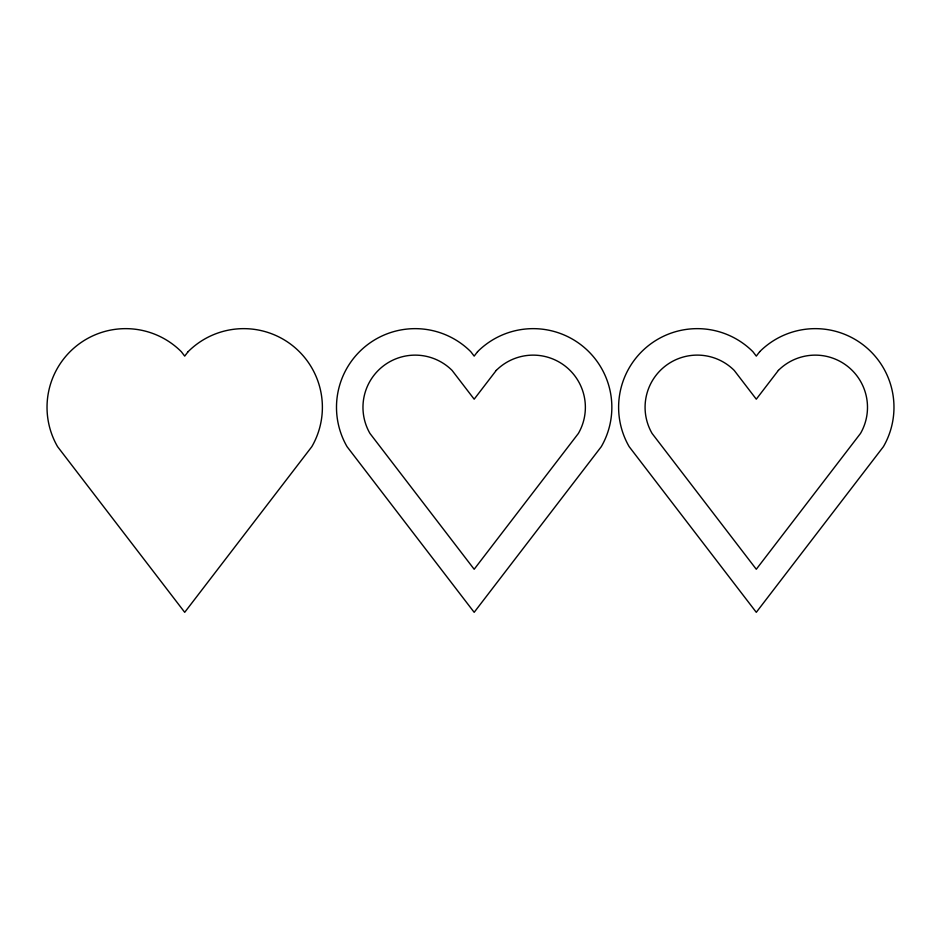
<?xml version="1.0" encoding="UTF-8"?>
<svg xmlns="http://www.w3.org/2000/svg" width="941" height="941" viewBox="0 0 941 941"><rect width="100%" height="100%" fill="white"/><g stroke="black" fill="none" stroke-linecap="round" stroke-linejoin="round"><path stroke-width="1.41" d="M188.082 351.711L184.707 356.11L181.331 351.711A78.656 78.656 0 0 0 57.589 446.669L184.707 612.32L311.824 446.669A78.656 78.656 0 0 0 188.082 351.711M477.546 351.711L474.17 356.11L470.794 351.711A78.656 78.656 0 0 0 347.053 446.669L474.17 612.32L601.287 446.669A78.656 78.656 0 0 0 477.546 351.711M496.248 370.413L474.17 399.184L452.092 370.413A52.214 52.214 0 0 0 369.954 433.436L474.17 569.258L578.386 433.436A52.214 52.214 0 0 0 496.248 370.413M759.669 351.711L756.293 356.11L752.918 351.711A78.656 78.656 0 0 0 629.176 446.669L756.293 612.32L883.411 446.669A78.656 78.656 0 0 0 759.669 351.711M778.372 370.413L756.293 399.184L734.227 370.413A52.214 52.214 0 0 0 652.078 433.436L756.293 569.258L860.509 433.436A52.214 52.214 0 0 0 778.372 370.413"/></g></svg>
